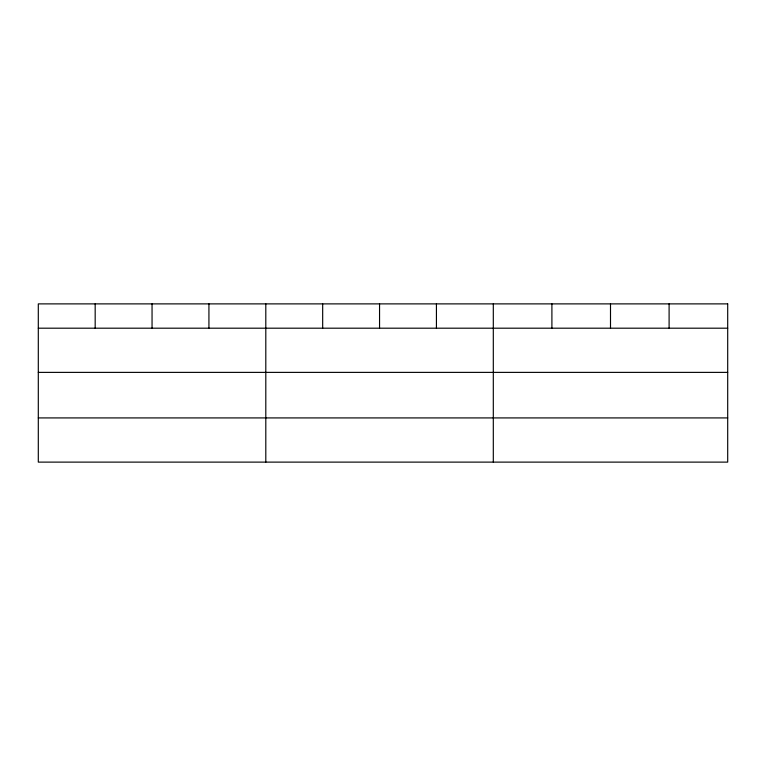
<?xml version="1.0" encoding="UTF-8"?>
<svg xmlns="http://www.w3.org/2000/svg" width="766" height="766" viewBox="0 0 766 766"><rect width="100%" height="100%" fill="white"/><g stroke="black" fill="none" stroke-linecap="round" stroke-linejoin="round"><path stroke-width="1.15" d="M38.3 328.193L727.7 328.193M38.3 372.381L727.7 372.381M38.3 417.92L727.7 417.92M669.101 303.882L669.101 328.193M610.502 303.882L610.502 328.193M551.903 303.882L551.903 328.193M493.304 303.882L493.304 462.118M436.429 303.882L436.429 328.193M379.553 303.882L379.553 328.193M322.678 303.882L322.678 328.193M265.802 303.882L265.802 462.118M208.927 303.882L208.927 328.193M152.051 303.882L152.051 328.193M95.176 303.882L95.176 328.193M727.7 303.882L38.3 303.882L38.3 462.118L727.7 462.118L727.7 303.882"/></g></svg>
